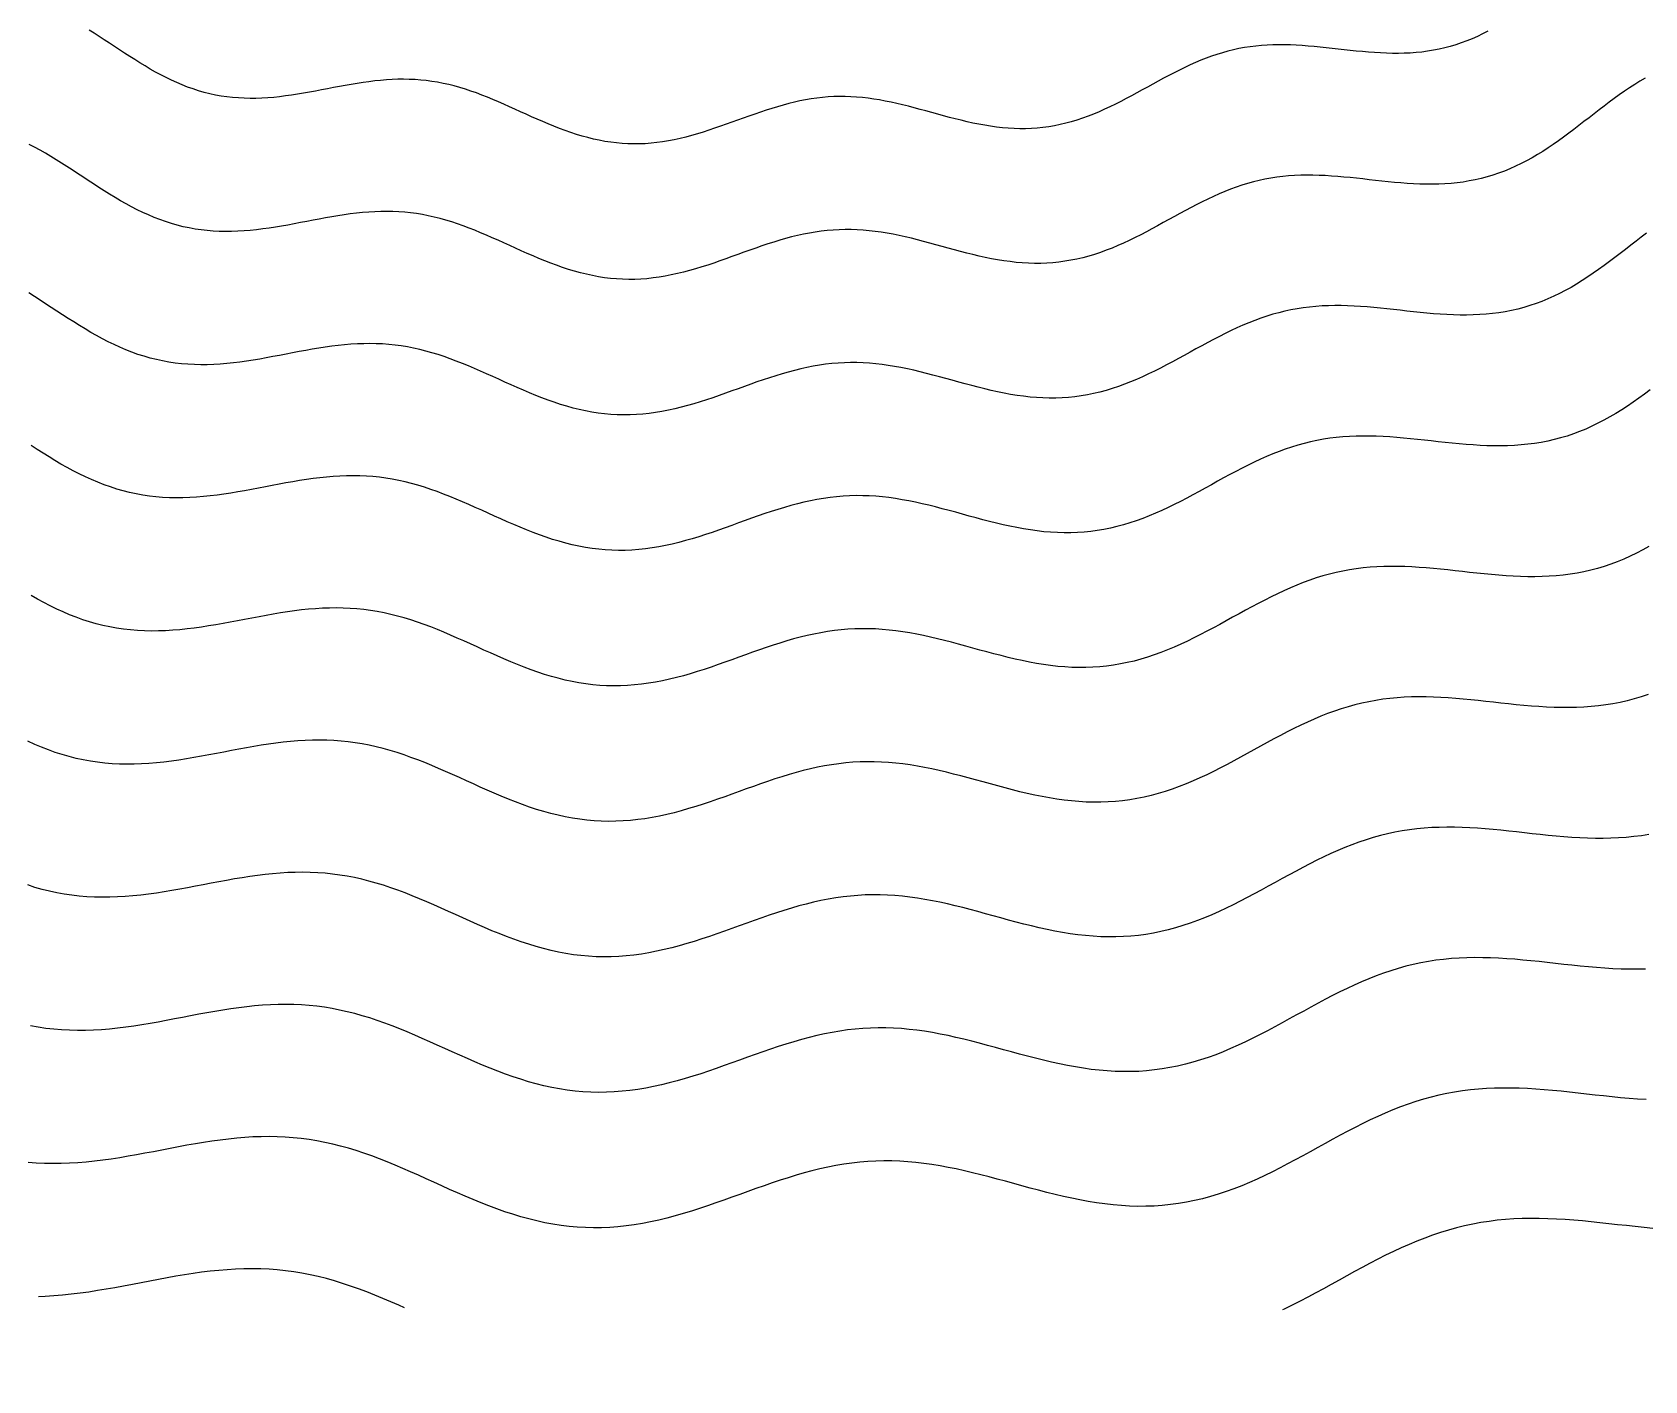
# Model space of a CAD drawing. Header units: millimetres. Extents: x -14.2 to 14.2, y -14.2 to 14.2.
# Drawn here: x -1.667 to 2.175, y -9.247 to -6.036 of the extents above; entities that cross this region are included whole.
import ezdxf

# ---------------------------------------------------------------- set-up
doc = ezdxf.new("R2010")
doc.units = ezdxf.units.MM
doc.layers.add('DOKU', color=8, linetype='Continuous')
doc.layers.add('KESIM', color=1, linetype='Continuous')

msp = doc.modelspace()

# ---------------------------------------------------------------- linework, layer by layer
at = {"layer": 'DOKU'}
for points in [[(1.8013, -6.0329), (1.7889, -6.0393), (1.7764, -6.0454), (1.7637, -6.0511), (1.7509, -6.0563), (1.738, -6.0611), (1.725, -6.0655), (1.7118, -6.0695), (1.6985, -6.073), (1.685, -6.0761), (1.6715, -6.0787), (1.6578, -6.0809), (1.6441, -6.0827), (1.6302, -6.0841), (1.6163, -6.0851), (1.6022, -6.0857), (1.5881, -6.086), (1.5739, -6.0859), (1.5597, -6.0856), (1.5454, -6.085), (1.531, -6.0841), (1.5167, -6.083), (1.5023, -6.0818), (1.4879, -6.0804), (1.4734, -6.0789), (1.459, -6.0773), (1.4446, -6.0757), (1.4303, -6.0741), (1.4159, -6.0726), (1.4016, -6.0711), (1.3874, -6.0697), (1.3732, -6.0685), (1.359, -6.0674), (1.3449, -6.0666), (1.3309, -6.0659), (1.317, -6.0656), (1.3031, -6.0655), (1.2893, -6.0658), (1.2756, -6.0664), (1.262, -6.0673), (1.2485, -6.0686), (1.235, -6.0702), (1.2216, -6.0723), (1.2083, -6.0747), (1.1951, -6.0776), (1.182, -6.0808), (1.1689, -6.0844), (1.1559, -6.0884), (1.143, -6.0927), (1.1301, -6.0974), (1.1173, -6.1025), (1.1045, -6.1079), (1.0917, -6.1135), (1.079, -6.1194), (1.0663, -6.1256), (1.0537, -6.132), (1.041, -6.1386), (1.0284, -6.1453), (1.0157, -6.1522), (1.0031, -6.1591), (0.9904, -6.1661), (0.9777, -6.1731), (0.965, -6.18), (0.9523, -6.1869), (0.9395, -6.1937), (0.9267, -6.2004), (0.9138, -6.2069), (0.9009, -6.2132), (0.8879, -6.2192), (0.8749, -6.225), (0.8618, -6.2305), (0.8486, -6.2356), (0.8354, -6.2404), (0.8221, -6.2448), (0.8088, -6.2489), (0.7954, -6.2525), (0.782, -6.2557), (0.7684, -6.2584), (0.7549, -6.2607), (0.7412, -6.2625), (0.7275, -6.2639), (0.7138, -6.2649), (0.7, -6.2654), (0.6862, -6.2654), (0.6723, -6.265), (0.6584, -6.2642), (0.6445, -6.263), (0.6305, -6.2614), (0.6165, -6.2595), (0.6025, -6.2572), (0.5885, -6.2546), (0.5745, -6.2518), (0.5604, -6.2487), (0.5464, -6.2454), (0.5324, -6.2419), (0.5184, -6.2383), (0.5044, -6.2345), (0.4904, -6.2307), (0.4764, -6.2269), (0.4625, -6.2231), (0.4485, -6.2193), (0.4346, -6.2156), (0.4208, -6.212), (0.4069, -6.2086), (0.3931, -6.2053), (0.3793, -6.2023), (0.3656, -6.1995), (0.3519, -6.1969), (0.3382, -6.1947), (0.3246, -6.1928), (0.3109, -6.1912), (0.2973, -6.19), (0.2838, -6.1892), (0.2702, -6.1887), (0.2567, -6.1886), (0.2432, -6.189), (0.2297, -6.1897), (0.2162, -6.1908), (0.2027, -6.1923), (0.1893, -6.1943), (0.1758, -6.1965), (0.1623, -6.1992), (0.1489, -6.2021), (0.1354, -6.2054), (0.1219, -6.209), (0.1084, -6.2129), (0.095, -6.217), (0.0814, -6.2213), (0.0679, -6.2259), (0.0544, -6.2305), (0.0408, -6.2353), (0.0272, -6.2402), (0.0136, -6.2451), (0, -6.25), (-0.0136, -6.2549), (-0.0273, -6.2597), (-0.041, -6.2644), (-0.0547, -6.269), (-0.0684, -6.2734), (-0.0822, -6.2776), (-0.0959, -6.2815), (-0.1097, -6.2852), (-0.1235, -6.2886), (-0.1373, -6.2916), (-0.1511, -6.2943), (-0.1649, -6.2966), (-0.1787, -6.2984), (-0.1925, -6.2999), (-0.2063, -6.301), (-0.2201, -6.3016), (-0.2338, -6.3017), (-0.2476, -6.3014), (-0.2613, -6.3006), (-0.275, -6.2994), (-0.2887, -6.2977), (-0.3024, -6.2956), (-0.316, -6.293), (-0.3296, -6.2901), (-0.3432, -6.2867), (-0.3568, -6.283), (-0.3703, -6.2789), (-0.3838, -6.2744), (-0.3972, -6.2697), (-0.4106, -6.2647), (-0.424, -6.2594), (-0.4373, -6.254), (-0.4506, -6.2483), (-0.4639, -6.2426), (-0.4771, -6.2367), (-0.4904, -6.2307), (-0.5036, -6.2248), (-0.5167, -6.2188), (-0.5299, -6.2129), (-0.543, -6.2071), (-0.5562, -6.2013), (-0.5693, -6.1958), (-0.5824, -6.1904), (-0.5956, -6.1852), (-0.6087, -6.1803), (-0.6219, -6.1757), (-0.635, -6.1713), (-0.6482, -6.1673), (-0.6614, -6.1636), (-0.6747, -6.1603), (-0.6879, -6.1574), (-0.7012, -6.1548), (-0.7146, -6.1526), (-0.728, -6.1508), (-0.7414, -6.1494), (-0.7549, -6.1484), (-0.7685, -6.1478), (-0.7821, -6.1476), (-0.7957, -6.1477), (-0.8094, -6.1482), (-0.8232, -6.1491), (-0.837, -6.1502), (-0.8509, -6.1517), (-0.8648, -6.1534), (-0.8788, -6.1553), (-0.8928, -6.1575), (-0.9069, -6.1598), (-0.921, -6.1623), (-0.9351, -6.1649), (-0.9493, -6.1676), (-0.9635, -6.1703), (-0.9777, -6.1731), (-0.992, -6.1757), (-1.0062, -6.1784), (-1.0205, -6.1809), (-1.0347, -6.1833), (-1.049, -6.1855), (-1.0632, -6.1874), (-1.0774, -6.1892), (-1.0916, -6.1907), (-1.1057, -6.1918), (-1.1198, -6.1927), (-1.1339, -6.1931), (-1.1478, -6.1932), (-1.1618, -6.1929), (-1.1756, -6.1922), (-1.1894, -6.1911), (-1.2031, -6.1895), (-1.2168, -6.1875), (-1.2303, -6.1851), (-1.2437, -6.1822), (-1.2571, -6.1788), (-1.2704, -6.175), (-1.2835, -6.1708), (-1.2966, -6.1661), (-1.3096, -6.1611), (-1.3225, -6.1556), (-1.3353, -6.1498), (-1.348, -6.1436), (-1.3606, -6.1371), (-1.3731, -6.1304), (-1.3856, -6.1233), (-1.398, -6.116), (-1.4103, -6.1086), (-1.4225, -6.1009), (-1.4347, -6.0931), (-1.4469, -6.0853), (-1.459, -6.0773), (-1.4711, -6.0693), (-1.4832, -6.0614), (-1.4953, -6.0535), (-1.5074, -6.0457), (-1.5194, -6.038), (-1.5315, -6.0304)], [(2.176, -6.1449), (2.1635, -6.1522), (2.1511, -6.1599), (2.1388, -6.1679), (2.1266, -6.1761), (2.1145, -6.1846), (2.1024, -6.1933), (2.0903, -6.2022), (2.0783, -6.2113), (2.0663, -6.2205), (2.0543, -6.2298), (2.0423, -6.2391), (2.0302, -6.2484), (2.0182, -6.2578), (2.0061, -6.267), (1.9939, -6.2762), (1.9817, -6.2852), (1.9694, -6.2941), (1.957, -6.3027), (1.9446, -6.3111), (1.932, -6.3193), (1.9193, -6.3271), (1.9065, -6.3346), (1.8936, -6.3418), (1.8805, -6.3485), (1.8673, -6.3549), (1.854, -6.3609), (1.8406, -6.3664), (1.827, -6.3715), (1.8133, -6.3761), (1.7994, -6.3802), (1.7854, -6.3839), (1.7713, -6.3872), (1.7571, -6.3899), (1.7427, -6.3923), (1.7283, -6.3941), (1.7137, -6.3956), (1.699, -6.3966), (1.6843, -6.3973), (1.6694, -6.3976), (1.6545, -6.3975), (1.6395, -6.3972), (1.6245, -6.3965), (1.6094, -6.3956), (1.5943, -6.3945), (1.5792, -6.3932), (1.564, -6.3917), (1.5489, -6.3901), (1.5337, -6.3885), (1.5186, -6.3868), (1.5035, -6.3851), (1.4884, -6.3835), (1.4734, -6.3819), (1.4584, -6.3805), (1.4435, -6.3792), (1.4286, -6.3781), (1.4138, -6.3772), (1.3991, -6.3765), (1.3844, -6.3761), (1.3698, -6.3761), (1.3553, -6.3763), (1.3409, -6.377), (1.3266, -6.3779), (1.3124, -6.3793), (1.2982, -6.381), (1.2842, -6.3832), (1.2702, -6.3858), (1.2563, -6.3887), (1.2425, -6.3921), (1.2288, -6.3959), (1.2151, -6.4001), (1.2015, -6.4047), (1.188, -6.4096), (1.1745, -6.4149), (1.161, -6.4206), (1.1476, -6.4265), (1.1343, -6.4328), (1.1209, -6.4392), (1.1076, -6.446), (1.0943, -6.4529), (1.081, -6.46), (1.0677, -6.4671), (1.0544, -6.4744), (1.0411, -6.4818), (1.0278, -6.4891), (1.0144, -6.4964), (1.001, -6.5037), (0.9876, -6.5108), (0.9741, -6.5178), (0.9606, -6.5247), (0.947, -6.5313), (0.9334, -6.5376), (0.9197, -6.5437), (0.9059, -6.5495), (0.8921, -6.5549), (0.8782, -6.5599), (0.8642, -6.5646), (0.8502, -6.5688), (0.8361, -6.5726), (0.822, -6.5759), (0.8078, -6.5788), (0.7935, -6.5812), (0.7792, -6.5832), (0.7648, -6.5846), (0.7503, -6.5856), (0.7358, -6.5861), (0.7213, -6.5862), (0.7067, -6.5858), (0.6921, -6.5849), (0.6775, -6.5837), (0.6628, -6.582), (0.6481, -6.58), (0.6333, -6.5776), (0.6186, -6.5749), (0.6039, -6.5719), (0.5891, -6.5686), (0.5744, -6.5651), (0.5596, -6.5615), (0.5449, -6.5577), (0.5302, -6.5537), (0.5155, -6.5497), (0.5008, -6.5457), (0.4861, -6.5417), (0.4715, -6.5377), (0.4569, -6.5338), (0.4423, -6.53), (0.4278, -6.5264), (0.4133, -6.523), (0.3988, -6.5198), (0.3843, -6.5169), (0.3699, -6.5142), (0.3555, -6.5119), (0.3412, -6.5099), (0.3268, -6.5082), (0.3126, -6.5069), (0.2983, -6.5061), (0.284, -6.5056), (0.2698, -6.5055), (0.2556, -6.5059), (0.2414, -6.5066), (0.2273, -6.5078), (0.2131, -6.5094), (0.1989, -6.5114), (0.1848, -6.5138), (0.1706, -6.5166), (0.1565, -6.5197), (0.1423, -6.5232), (0.1282, -6.5269), (0.114, -6.531), (0.0998, -6.5353), (0.0856, -6.5399), (0.0714, -6.5446), (0.0572, -6.5495), (0.0429, -6.5546), (0.0286, -6.5597), (0.0143, -6.5648), (0, -6.57), (-0.0143, -6.5751), (-0.0287, -6.5802), (-0.0431, -6.5852), (-0.0575, -6.59), (-0.0719, -6.5946), (-0.0864, -6.599), (-0.1008, -6.6031), (-0.1153, -6.607), (-0.1298, -6.6105), (-0.1443, -6.6137), (-0.1588, -6.6165), (-0.1733, -6.6189), (-0.1878, -6.6209), (-0.2023, -6.6225), (-0.2168, -6.6236), (-0.2313, -6.6242), (-0.2458, -6.6243), (-0.2603, -6.624), (-0.2747, -6.6232), (-0.2891, -6.6219), (-0.3035, -6.6202), (-0.3179, -6.6179), (-0.3322, -6.6153), (-0.3465, -6.6121), (-0.3608, -6.6086), (-0.375, -6.6047), (-0.3892, -6.6003), (-0.4034, -6.5957), (-0.4175, -6.5907), (-0.4316, -6.5854), (-0.4457, -6.5799), (-0.4597, -6.5742), (-0.4737, -6.5682), (-0.4877, -6.5622), (-0.5016, -6.556), (-0.5155, -6.5497), (-0.5293, -6.5435), (-0.5432, -6.5372), (-0.557, -6.531), (-0.5709, -6.5249), (-0.5847, -6.5188), (-0.5985, -6.513), (-0.6123, -6.5073), (-0.6261, -6.5019), (-0.6399, -6.4968), (-0.6537, -6.4919), (-0.6675, -6.4873), (-0.6814, -6.4831), (-0.6953, -6.4792), (-0.7092, -6.4757), (-0.7232, -6.4726), (-0.7372, -6.4699), (-0.7512, -6.4676), (-0.7653, -6.4657), (-0.7794, -6.4643), (-0.7936, -6.4632), (-0.8078, -6.4626), (-0.8221, -6.4624), (-0.8365, -6.4625), (-0.8509, -6.463), (-0.8653, -6.4639), (-0.8799, -6.4651), (-0.8944, -6.4666), (-0.9091, -6.4684), (-0.9238, -6.4705), (-0.9385, -6.4728), (-0.9533, -6.4752), (-0.9681, -6.4778), (-0.983, -6.4806), (-0.9979, -6.4834), (-1.0128, -6.4862), (-1.0278, -6.4891), (-1.0427, -6.4919), (-1.0577, -6.4947), (-1.0727, -6.4973), (-1.0877, -6.4998), (-1.1027, -6.5022), (-1.1176, -6.5042), (-1.1326, -6.5061), (-1.1475, -6.5076), (-1.1623, -6.5088), (-1.1771, -6.5097), (-1.1919, -6.5102), (-1.2066, -6.5103), (-1.2213, -6.51), (-1.2358, -6.5093), (-1.2503, -6.5081), (-1.2647, -6.5065), (-1.279, -6.5043), (-1.2933, -6.5018), (-1.3074, -6.4987), (-1.3215, -6.4952), (-1.3354, -6.4912), (-1.3492, -6.4867), (-1.363, -6.4818), (-1.3766, -6.4765), (-1.3902, -6.4708), (-1.4036, -6.4647), (-1.417, -6.4582), (-1.4302, -6.4514), (-1.4434, -6.4442), (-1.4565, -6.4368), (-1.4695, -6.4292), (-1.4825, -6.4213), (-1.4954, -6.4133), (-1.5082, -6.4051), (-1.521, -6.3968), (-1.5337, -6.3885), (-1.5465, -6.3801), (-1.5592, -6.3717), (-1.5718, -6.3634), (-1.5845, -6.3552), (-1.5972, -6.3471), (-1.6099, -6.3392), (-1.6227, -6.3314), (-1.6355, -6.3239), (-1.6483, -6.3167), (-1.6612, -6.3097), (-1.6742, -6.303)], [(2.1795, -6.5138), (2.1669, -6.5235), (2.1543, -6.5332), (2.1417, -6.543), (2.1291, -6.5528), (2.1165, -6.5626), (2.1038, -6.5723), (2.0911, -6.5819), (2.0782, -6.5913), (2.0653, -6.6006), (2.0524, -6.6097), (2.0393, -6.6185), (2.0261, -6.6271), (2.0128, -6.6353), (1.9994, -6.6432), (1.9858, -6.6507), (1.9721, -6.6578), (1.9583, -6.6644), (1.9443, -6.6707), (1.9302, -6.6765), (1.916, -6.6818), (1.9016, -6.6866), (1.8871, -6.691), (1.8724, -6.6949), (1.8576, -6.6983), (1.8427, -6.7012), (1.8276, -6.7036), (1.8124, -6.7056), (1.7972, -6.7071), (1.7818, -6.7082), (1.7663, -6.7089), (1.7507, -6.7092), (1.7351, -6.7091), (1.7194, -6.7087), (1.7036, -6.7081), (1.6878, -6.7071), (1.672, -6.7059), (1.6561, -6.7045), (1.6402, -6.703), (1.6243, -6.7014), (1.6084, -6.6996), (1.5926, -6.6979), (1.5767, -6.6961), (1.5609, -6.6944), (1.5451, -6.6927), (1.5294, -6.6912), (1.5138, -6.6899), (1.4982, -6.6887), (1.4826, -6.6878), (1.4672, -6.6871), (1.4518, -6.6867), (1.4365, -6.6866), (1.4213, -6.6869), (1.4062, -6.6875), (1.3912, -6.6886), (1.3763, -6.69), (1.3615, -6.6918), (1.3467, -6.6941), (1.3321, -6.6968), (1.3175, -6.6999), (1.303, -6.7035), (1.2886, -6.7074), (1.2743, -6.7118), (1.26, -6.7166), (1.2458, -6.7218), (1.2317, -6.7274), (1.2176, -6.7333), (1.2035, -6.7395), (1.1895, -6.7461), (1.1755, -6.7529), (1.1616, -6.7599), (1.1476, -6.7672), (1.1337, -6.7746), (1.1197, -6.7821), (1.1058, -6.7898), (1.0918, -6.7975), (1.0778, -6.8052), (1.0638, -6.8128), (1.0498, -6.8205), (1.0357, -6.8279), (1.0215, -6.8353), (1.0074, -6.8425), (0.9931, -6.8494), (0.9788, -6.856), (0.9645, -6.8624), (0.95, -6.8685), (0.9355, -6.8741), (0.921, -6.8794), (0.9063, -6.8843), (0.8916, -6.8887), (0.8769, -6.8927), (0.862, -6.8962), (0.8471, -6.8993), (0.8322, -6.9018), (0.8171, -6.9038), (0.802, -6.9054), (0.7869, -6.9064), (0.7717, -6.9069), (0.7564, -6.907), (0.7411, -6.9065), (0.7258, -6.9057), (0.7104, -6.9043), (0.6951, -6.9026), (0.6796, -6.9005), (0.6642, -6.898), (0.6487, -6.8951), (0.6333, -6.892), (0.6178, -6.8886), (0.6024, -6.8849), (0.5869, -6.8811), (0.5714, -6.8771), (0.556, -6.873), (0.5406, -6.8688), (0.5252, -6.8645), (0.5098, -6.8603), (0.4945, -6.8561), (0.4791, -6.8521), (0.4639, -6.8481), (0.4486, -6.8443), (0.4334, -6.8407), (0.4182, -6.8374), (0.403, -6.8343), (0.3879, -6.8315), (0.3728, -6.829), (0.3578, -6.8269), (0.3428, -6.8252), (0.3278, -6.8239), (0.3128, -6.8229), (0.2979, -6.8224), (0.283, -6.8224), (0.2681, -6.8227), (0.2532, -6.8235), (0.2383, -6.8248), (0.2235, -6.8264), (0.2086, -6.8285), (0.1938, -6.8311), (0.179, -6.834), (0.1641, -6.8372), (0.1493, -6.8409), (0.1344, -6.8448), (0.1196, -6.8491), (0.1047, -6.8536), (0.0898, -6.8584), (0.0749, -6.8634), (0.0599, -6.8685), (0.045, -6.8738), (0.03, -6.8792), (0.015, -6.8846), (0, -6.89), (-0.015, -6.8954), (-0.0301, -6.9007), (-0.0452, -6.9059), (-0.0603, -6.9109), (-0.0754, -6.9158), (-0.0906, -6.9204), (-0.1058, -6.9248), (-0.1209, -6.9288), (-0.1361, -6.9325), (-0.1513, -6.9359), (-0.1666, -6.9388), (-0.1818, -6.9413), (-0.197, -6.9434), (-0.2122, -6.945), (-0.2274, -6.9462), (-0.2426, -6.9468), (-0.2578, -6.947), (-0.2729, -6.9467), (-0.2881, -6.9458), (-0.3032, -6.9445), (-0.3183, -6.9426), (-0.3334, -6.9403), (-0.3484, -6.9375), (-0.3634, -6.9342), (-0.3784, -6.9305), (-0.3933, -6.9263), (-0.4082, -6.9218), (-0.4231, -6.9169), (-0.4379, -6.9117), (-0.4527, -6.9062), (-0.4674, -6.9004), (-0.4821, -6.8944), (-0.4968, -6.8882), (-0.5114, -6.8818), (-0.526, -6.8753), (-0.5406, -6.8688), (-0.5551, -6.8622), (-0.5697, -6.8556), (-0.5842, -6.8491), (-0.5987, -6.8427), (-0.6131, -6.8364), (-0.6276, -6.8302), (-0.6421, -6.8243), (-0.6566, -6.8186), (-0.671, -6.8132), (-0.6855, -6.8081), (-0.7001, -6.8033), (-0.7146, -6.7988), (-0.7292, -6.7948), (-0.7437, -6.7911), (-0.7584, -6.7879), (-0.7731, -6.785), (-0.7878, -6.7826), (-0.8025, -6.7807), (-0.8174, -6.7791), (-0.8322, -6.778), (-0.8472, -6.7774), (-0.8622, -6.7771), (-0.8772, -6.7773), (-0.8923, -6.7778), (-0.9075, -6.7787), (-0.9227, -6.78), (-0.938, -6.7816), (-0.9534, -6.7835), (-0.9688, -6.7856), (-0.9842, -6.788), (-0.9997, -6.7906), (-1.0153, -6.7933), (-1.0309, -6.7962), (-1.0465, -6.7992), (-1.0622, -6.8022), (-1.0778, -6.8052), (-1.0935, -6.8081), (-1.1092, -6.811), (-1.125, -6.8138), (-1.1407, -6.8164), (-1.1564, -6.8188), (-1.1721, -6.821), (-1.1877, -6.823), (-1.2034, -6.8246), (-1.2189, -6.8259), (-1.2345, -6.8268), (-1.25, -6.8273), (-1.2654, -6.8274), (-1.2807, -6.8271), (-1.296, -6.8263), (-1.3112, -6.8251), (-1.3263, -6.8234), (-1.3413, -6.8211), (-1.3563, -6.8184), (-1.3711, -6.8152), (-1.3858, -6.8115), (-1.4004, -6.8073), (-1.415, -6.8027), (-1.4294, -6.7975), (-1.4437, -6.792), (-1.4579, -6.786), (-1.472, -6.7795), (-1.486, -6.7727), (-1.4999, -6.7656), (-1.5137, -6.7581), (-1.5274, -6.7503), (-1.5411, -6.7423), (-1.5547, -6.7341), (-1.5682, -6.7256), (-1.5817, -6.7171), (-1.5951, -6.7084), (-1.6084, -6.6996), (-1.6218, -6.6909), (-1.6351, -6.6821), (-1.6484, -6.6734), (-1.6617, -6.6648), (-1.675, -6.6563)], [(2.1882, -6.8876), (2.1748, -6.8975), (2.1613, -6.9072), (2.1477, -6.9167), (2.134, -6.9259), (2.1202, -6.9348), (2.1063, -6.9434), (2.0922, -6.9517), (2.078, -6.9595), (2.0637, -6.967), (2.0492, -6.974), (2.0346, -6.9805), (2.0199, -6.9866), (2.005, -6.9921), (1.9899, -6.9972), (1.9747, -7.0018), (1.9594, -7.0058), (1.9439, -7.0094), (1.9282, -7.0124), (1.9125, -7.0149), (1.8966, -7.017), (1.8806, -7.0186), (1.8645, -7.0198), (1.8483, -7.0205), (1.832, -7.0208), (1.8157, -7.0207), (1.7992, -7.0203), (1.7828, -7.0196), (1.7662, -7.0186), (1.7496, -7.0174), (1.733, -7.0159), (1.7164, -7.0143), (1.6998, -7.0126), (1.6831, -7.0108), (1.6665, -7.0089), (1.65, -7.0071), (1.6334, -7.0053), (1.6169, -7.0036), (1.6005, -7.002), (1.5841, -7.0006), (1.5677, -6.9994), (1.5515, -6.9984), (1.5353, -6.9977), (1.5193, -6.9973), (1.5033, -6.9972), (1.4874, -6.9975), (1.4716, -6.9981), (1.4558, -6.9992), (1.4402, -7.0007), (1.4247, -7.0026), (1.4093, -7.005), (1.3939, -7.0078), (1.3787, -7.0111), (1.3635, -7.0148), (1.3485, -7.019), (1.3335, -7.0236), (1.3185, -7.0286), (1.3037, -7.034), (1.2889, -7.0398), (1.2741, -7.046), (1.2594, -7.0525), (1.2448, -7.0594), (1.2301, -7.0665), (1.2155, -7.0739), (1.2009, -7.0815), (1.1863, -7.0892), (1.1717, -7.0971), (1.1571, -7.1051), (1.1425, -7.1132), (1.1279, -7.1212), (1.1132, -7.1293), (1.0985, -7.1372), (1.0838, -7.1451), (1.069, -7.1528), (1.0541, -7.1602), (1.0392, -7.1675), (1.0243, -7.1745), (1.0092, -7.1811), (0.9941, -7.1875), (0.979, -7.1934), (0.9637, -7.1989), (0.9484, -7.204), (0.933, -7.2087), (0.9176, -7.2128), (0.9021, -7.2165), (0.8865, -7.2197), (0.8708, -7.2223), (0.8551, -7.2245), (0.8393, -7.2261), (0.8234, -7.2271), (0.8075, -7.2277), (0.7916, -7.2278), (0.7756, -7.2273), (0.7595, -7.2264), (0.7434, -7.225), (0.7273, -7.2232), (0.7112, -7.2209), (0.695, -7.2183), (0.6789, -7.2154), (0.6627, -7.2121), (0.6465, -7.2085), (0.6303, -7.2047), (0.6141, -7.2007), (0.598, -7.1965), (0.5818, -7.1922), (0.5657, -7.1878), (0.5496, -7.1834), (0.5335, -7.1789), (0.5174, -7.1746), (0.5014, -7.1703), (0.4854, -7.1662), (0.4694, -7.1622), (0.4535, -7.1584), (0.4376, -7.1549), (0.4218, -7.1517), (0.4059, -7.1488), (0.3902, -7.1462), (0.3744, -7.144), (0.3587, -7.1422), (0.343, -7.1408), (0.3273, -7.1398), (0.3117, -7.1393), (0.2961, -7.1392), (0.2805, -7.1396), (0.2649, -7.1404), (0.2494, -7.1417), (0.2339, -7.1435), (0.2183, -7.1457), (0.2028, -7.1483), (0.1873, -7.1514), (0.1717, -7.1548), (0.1562, -7.1586), (0.1407, -7.1627), (0.1251, -7.1672), (0.1095, -7.1719), (0.094, -7.1769), (0.0783, -7.1821), (0.0627, -7.1875), (0.0471, -7.1931), (0.0314, -7.1987), (0.0157, -7.2043), (0, -7.21), (-0.0157, -7.2156), (-0.0315, -7.2212), (-0.0473, -7.2266), (-0.0631, -7.2319), (-0.0789, -7.237), (-0.0948, -7.2418), (-0.1107, -7.2464), (-0.1266, -7.2506), (-0.1425, -7.2545), (-0.1584, -7.258), (-0.1743, -7.2611), (-0.1902, -7.2637), (-0.2061, -7.2659), (-0.222, -7.2676), (-0.238, -7.2688), (-0.2539, -7.2695), (-0.2697, -7.2696), (-0.2856, -7.2693), (-0.3015, -7.2684), (-0.3173, -7.267), (-0.3331, -7.265), (-0.3488, -7.2626), (-0.3646, -7.2597), (-0.3803, -7.2562), (-0.3959, -7.2524), (-0.4116, -7.248), (-0.4272, -7.2433), (-0.4427, -7.2382), (-0.4582, -7.2327), (-0.4737, -7.2269), (-0.4891, -7.2209), (-0.5045, -7.2146), (-0.5198, -7.2081), (-0.5352, -7.2014), (-0.5504, -7.1946), (-0.5657, -7.1878), (-0.5809, -7.1809), (-0.5961, -7.174), (-0.6113, -7.1672), (-0.6265, -7.1605), (-0.6416, -7.1539), (-0.6568, -7.1474), (-0.6719, -7.1412), (-0.6871, -7.1353), (-0.7022, -7.1296), (-0.7174, -7.1243), (-0.7326, -7.1193), (-0.7478, -7.1146), (-0.763, -7.1104), (-0.7783, -7.1065), (-0.7936, -7.1031), (-0.809, -7.1002), (-0.8244, -7.0976), (-0.8398, -7.0956), (-0.8553, -7.094), (-0.8709, -7.0928), (-0.8865, -7.0921), (-0.9022, -7.0919), (-0.9179, -7.092), (-0.9338, -7.0926), (-0.9496, -7.0936), (-0.9656, -7.0949), (-0.9816, -7.0966), (-0.9976, -7.0985), (-1.0138, -7.1008), (-1.0299, -7.1033), (-1.0462, -7.106), (-1.0624, -7.1089), (-1.0787, -7.1119), (-1.0951, -7.1149), (-1.1115, -7.1181), (-1.1279, -7.1212), (-1.1443, -7.1243), (-1.1608, -7.1274), (-1.1772, -7.1303), (-1.1937, -7.133), (-1.2101, -7.1355), (-1.2265, -7.1378), (-1.2429, -7.1398), (-1.2592, -7.1415), (-1.2756, -7.1429), (-1.2918, -7.1438), (-1.308, -7.1444), (-1.3242, -7.1445), (-1.3402, -7.1442), (-1.3562, -7.1434), (-1.3721, -7.1421), (-1.3879, -7.1403), (-1.4036, -7.1379), (-1.4193, -7.1351), (-1.4348, -7.1317), (-1.4502, -7.1279), (-1.4655, -7.1235), (-1.4807, -7.1186), (-1.4958, -7.1132), (-1.5107, -7.1074), (-1.5256, -7.1011), (-1.5403, -7.0944), (-1.555, -7.0873), (-1.5696, -7.0798), (-1.584, -7.072), (-1.5984, -7.0639), (-1.6127, -7.0555), (-1.6269, -7.0468), (-1.641, -7.038), (-1.6551, -7.029), (-1.6692, -7.0199)], [(2.1851, -7.2602), (2.1703, -7.2684), (2.1553, -7.2762), (2.1402, -7.2835), (2.1249, -7.2903), (2.1095, -7.2966), (2.0939, -7.3025), (2.0782, -7.3077), (2.0623, -7.3125), (2.0463, -7.3167), (2.0301, -7.3205), (2.0138, -7.3236), (1.9974, -7.3263), (1.9808, -7.3284), (1.9641, -7.3301), (1.9473, -7.3313), (1.9304, -7.3321), (1.9134, -7.3324), (1.8963, -7.3323), (1.8791, -7.3319), (1.8619, -7.3312), (1.8446, -7.3301), (1.8273, -7.3288), (1.8099, -7.3273), (1.7926, -7.3256), (1.7752, -7.3238), (1.7578, -7.3219), (1.7405, -7.32), (1.7232, -7.3181), (1.7059, -7.3162), (1.6887, -7.3144), (1.6715, -7.3128), (1.6544, -7.3113), (1.6373, -7.31), (1.6204, -7.309), (1.6035, -7.3082), (1.5867, -7.3078), (1.57, -7.3077), (1.5534, -7.308), (1.5369, -7.3087), (1.5205, -7.3099), (1.5041, -7.3114), (1.4879, -7.3134), (1.4718, -7.3159), (1.4558, -7.3188), (1.4399, -7.3223), (1.4241, -7.3261), (1.4083, -7.3305), (1.3926, -7.3353), (1.3771, -7.3405), (1.3615, -7.3462), (1.3461, -7.3523), (1.3307, -7.3587), (1.3153, -7.3656), (1.3, -7.3727), (1.2847, -7.3801), (1.2695, -7.3878), (1.2542, -7.3958), (1.239, -7.4039), (1.2237, -7.4121), (1.2085, -7.4205), (1.1932, -7.4289), (1.178, -7.4373), (1.1626, -7.4457), (1.1473, -7.454), (1.1319, -7.4622), (1.1164, -7.4702), (1.1009, -7.478), (1.0854, -7.4856), (1.0697, -7.4929), (1.054, -7.4999), (1.0383, -7.5065), (1.0224, -7.5127), (1.0065, -7.5184), (0.9905, -7.5238), (0.9745, -7.5286), (0.9583, -7.533), (0.9421, -7.5368), (0.9258, -7.5401), (0.9094, -7.5429), (0.893, -7.5451), (0.8765, -7.5468), (0.86, -7.5479), (0.8434, -7.5485), (0.8267, -7.5485), (0.81, -7.5481), (0.7932, -7.5471), (0.7764, -7.5457), (0.7596, -7.5438), (0.7428, -7.5414), (0.7259, -7.5387), (0.709, -7.5356), (0.6921, -7.5322), (0.6752, -7.5284), (0.6583, -7.5244), (0.6414, -7.5202), (0.6245, -7.5159), (0.6076, -7.5114), (0.5908, -7.5068), (0.574, -7.5022), (0.5572, -7.4976), (0.5404, -7.493), (0.5236, -7.4885), (0.5069, -7.4842), (0.4903, -7.4801), (0.4736, -7.4761), (0.457, -7.4725), (0.4405, -7.4691), (0.424, -7.4661), (0.4075, -7.4634), (0.391, -7.4611), (0.3746, -7.4592), (0.3582, -7.4577), (0.3419, -7.4567), (0.3255, -7.4562), (0.3092, -7.4561), (0.293, -7.4565), (0.2767, -7.4574), (0.2605, -7.4587), (0.2442, -7.4605), (0.228, -7.4628), (0.2118, -7.4656), (0.1956, -7.4687), (0.1794, -7.4723), (0.1631, -7.4763), (0.1469, -7.4806), (0.1307, -7.4853), (0.1144, -7.4903), (0.0981, -7.4955), (0.0818, -7.5009), (0.0655, -7.5065), (0.0492, -7.5123), (0.0328, -7.5182), (0.0164, -7.5241), (0, -7.53), (-0.0164, -7.5359), (-0.0329, -7.5417), (-0.0494, -7.5474), (-0.0659, -7.5529), (-0.0825, -7.5582), (-0.099, -7.5632), (-0.1156, -7.568), (-0.1322, -7.5724), (-0.1488, -7.5765), (-0.1654, -7.5801), (-0.182, -7.5833), (-0.1986, -7.5861), (-0.2153, -7.5884), (-0.2319, -7.5901), (-0.2485, -7.5914), (-0.2651, -7.5921), (-0.2817, -7.5923), (-0.2983, -7.5919), (-0.3148, -7.591), (-0.3314, -7.5895), (-0.3479, -7.5875), (-0.3643, -7.5849), (-0.3808, -7.5819), (-0.3972, -7.5783), (-0.4135, -7.5742), (-0.4298, -7.5697), (-0.4461, -7.5648), (-0.4624, -7.5594), (-0.4785, -7.5537), (-0.4947, -7.5477), (-0.5108, -7.5414), (-0.5269, -7.5348), (-0.5429, -7.528), (-0.5589, -7.521), (-0.5749, -7.5139), (-0.5908, -7.5068), (-0.6067, -7.4996), (-0.6226, -7.4924), (-0.6384, -7.4853), (-0.6543, -7.4783), (-0.6701, -7.4714), (-0.6859, -7.4647), (-0.7017, -7.4582), (-0.7175, -7.452), (-0.7334, -7.4461), (-0.7492, -7.4405), (-0.7651, -7.4352), (-0.781, -7.4304), (-0.7969, -7.4259), (-0.8128, -7.4219), (-0.8288, -7.4184), (-0.8449, -7.4153), (-0.861, -7.4127), (-0.8771, -7.4105), (-0.8933, -7.4088), (-0.9095, -7.4076), (-0.9259, -7.4069), (-0.9422, -7.4066), (-0.9587, -7.4068), (-0.9752, -7.4074), (-0.9918, -7.4084), (-1.0084, -7.4098), (-1.0251, -7.4115), (-1.0419, -7.4136), (-1.0587, -7.4159), (-1.0756, -7.4185), (-1.0926, -7.4214), (-1.1096, -7.4244), (-1.1266, -7.4275), (-1.1437, -7.4307), (-1.1608, -7.434), (-1.178, -7.4373), (-1.1951, -7.4405), (-1.2123, -7.4437), (-1.2295, -7.4467), (-1.2466, -7.4496), (-1.2638, -7.4522), (-1.2809, -7.4546), (-1.2981, -7.4567), (-1.3151, -7.4585), (-1.3322, -7.4599), (-1.3492, -7.4609), (-1.3661, -7.4615), (-1.3829, -7.4616), (-1.3997, -7.4613), (-1.4164, -7.4604), (-1.433, -7.4591), (-1.4495, -7.4572), (-1.4659, -7.4547), (-1.4823, -7.4518), (-1.4985, -7.4483), (-1.5145, -7.4442), (-1.5305, -7.4397), (-1.5464, -7.4346), (-1.5621, -7.429), (-1.5778, -7.4229), (-1.5933, -7.4163), (-1.6087, -7.4093), (-1.624, -7.4019), (-1.6392, -7.394), (-1.6543, -7.3859), (-1.6693, -7.3774)], [(2.1829, -7.6128), (2.1665, -7.6183), (2.15, -7.6233), (2.1333, -7.6277), (2.1164, -7.6315), (2.0994, -7.6349), (2.0823, -7.6376), (2.065, -7.6399), (2.0476, -7.6416), (2.03, -7.6429), (2.0124, -7.6436), (1.9947, -7.644), (1.9769, -7.6439), (1.959, -7.6435), (1.941, -7.6427), (1.923, -7.6416), (1.9049, -7.6403), (1.8869, -7.6387), (1.8688, -7.637), (1.8506, -7.6351), (1.8325, -7.6331), (1.8145, -7.6311), (1.7964, -7.6291), (1.7784, -7.6271), (1.7604, -7.6253), (1.7425, -7.6235), (1.7247, -7.622), (1.7069, -7.6207), (1.6892, -7.6196), (1.6716, -7.6188), (1.6541, -7.6184), (1.6367, -7.6183), (1.6194, -7.6186), (1.6022, -7.6193), (1.5851, -7.6205), (1.5681, -7.6221), (1.5512, -7.6242), (1.5344, -7.6268), (1.5177, -7.6299), (1.5011, -7.6334), (1.4846, -7.6375), (1.4682, -7.642), (1.4518, -7.647), (1.4356, -7.6525), (1.4194, -7.6584), (1.4033, -7.6647), (1.3872, -7.6715), (1.3712, -7.6786), (1.3553, -7.686), (1.3393, -7.6938), (1.3234, -7.7018), (1.3075, -7.7101), (1.2916, -7.7185), (1.2758, -7.7271), (1.2599, -7.7358), (1.2439, -7.7446), (1.228, -7.7534), (1.212, -7.7621), (1.196, -7.7708), (1.18, -7.7793), (1.1639, -7.7877), (1.1477, -7.7958), (1.1315, -7.8037), (1.1152, -7.8113), (1.0988, -7.8186), (1.0824, -7.8255), (1.0659, -7.8319), (1.0493, -7.8379), (1.0326, -7.8435), (1.0159, -7.8486), (0.999, -7.8531), (0.9821, -7.8571), (0.9652, -7.8605), (0.9481, -7.8634), (0.931, -7.8657), (0.9138, -7.8675), (0.8965, -7.8687), (0.8792, -7.8693), (0.8618, -7.8693), (0.8444, -7.8689), (0.8269, -7.8678), (0.8094, -7.8663), (0.7919, -7.8644), (0.7743, -7.8619), (0.7567, -7.8591), (0.7391, -7.8558), (0.7215, -7.8522), (0.7039, -7.8484), (0.6863, -7.8442), (0.6687, -7.8398), (0.6511, -7.8353), (0.6335, -7.8306), (0.6159, -7.8258), (0.5984, -7.821), (0.5808, -7.8162), (0.5634, -7.8114), (0.5459, -7.8068), (0.5285, -7.8023), (0.5111, -7.7979), (0.4938, -7.7939), (0.4765, -7.79), (0.4592, -7.7865), (0.442, -7.7833), (0.4248, -7.7805), (0.4076, -7.7781), (0.3905, -7.7762), (0.3734, -7.7746), (0.3564, -7.7736), (0.3394, -7.773), (0.3224, -7.7729), (0.3054, -7.7734), (0.2885, -7.7743), (0.2715, -7.7757), (0.2546, -7.7776), (0.2377, -7.78), (0.2208, -7.7828), (0.2039, -7.7861), (0.187, -7.7899), (0.1701, -7.794), (0.1531, -7.7985), (0.1362, -7.8034), (0.1193, -7.8086), (0.1023, -7.814), (0.0853, -7.8197), (0.0683, -7.8255), (0.0513, -7.8315), (0.0342, -7.8377), (0.0171, -7.8438), (0, -7.85), (-0.0171, -7.8561), (-0.0343, -7.8622), (-0.0515, -7.8681), (-0.0687, -7.8739), (-0.086, -7.8794), (-0.1032, -7.8846), (-0.1205, -7.8896), (-0.1378, -7.8942), (-0.1551, -7.8984), (-0.1724, -7.9022), (-0.1898, -7.9056), (-0.2071, -7.9085), (-0.2244, -7.9108), (-0.2418, -7.9127), (-0.2591, -7.914), (-0.2764, -7.9148), (-0.2937, -7.9149), (-0.311, -7.9145), (-0.3282, -7.9136), (-0.3454, -7.912), (-0.3626, -7.9099), (-0.3798, -7.9073), (-0.3969, -7.9041), (-0.414, -7.9003), (-0.4311, -7.8961), (-0.4481, -7.8914), (-0.4651, -7.8863), (-0.482, -7.8807), (-0.4989, -7.8747), (-0.5157, -7.8684), (-0.5325, -7.8618), (-0.5493, -7.855), (-0.566, -7.8479), (-0.5827, -7.8406), (-0.5993, -7.8333), (-0.6159, -7.8258), (-0.6325, -7.8183), (-0.649, -7.8108), (-0.6656, -7.8034), (-0.6821, -7.7961), (-0.6986, -7.7889), (-0.7151, -7.7819), (-0.7315, -7.7751), (-0.748, -7.7687), (-0.7645, -7.7625), (-0.7811, -7.7567), (-0.7976, -7.7512), (-0.8142, -7.7461), (-0.8307, -7.7415), (-0.8474, -7.7373), (-0.864, -7.7336), (-0.8808, -7.7304), (-0.8975, -7.7277), (-0.9144, -7.7254), (-0.9312, -7.7237), (-0.9482, -7.7224), (-0.9652, -7.7217), (-0.9823, -7.7214), (-0.9994, -7.7216), (-1.0166, -7.7222), (-1.0339, -7.7232), (-1.0513, -7.7247), (-1.0687, -7.7265), (-1.0862, -7.7286), (-1.1037, -7.7311), (-1.1213, -7.7338), (-1.139, -7.7367), (-1.1567, -7.7399), (-1.1745, -7.7431), (-1.1923, -7.7465), (-1.2101, -7.7499), (-1.228, -7.7534), (-1.2459, -7.7567), (-1.2638, -7.76), (-1.2817, -7.7632), (-1.2996, -7.7662), (-1.3175, -7.7689), (-1.3354, -7.7714), (-1.3532, -7.7736), (-1.371, -7.7755), (-1.3888, -7.7769), (-1.4065, -7.778), (-1.4241, -7.7786), (-1.4417, -7.7787), (-1.4592, -7.7783), (-1.4766, -7.7775), (-1.4939, -7.776), (-1.5111, -7.7741), (-1.5282, -7.7715), (-1.5452, -7.7685), (-1.5621, -7.7648), (-1.5789, -7.7606), (-1.5956, -7.7558), (-1.6121, -7.7505), (-1.6285, -7.7447), (-1.6448, -7.7383), (-1.661, -7.7315), (-1.6771, -7.7242)], [(2.185, -7.9461), (2.1671, -7.949), (2.1492, -7.9513), (2.131, -7.9531), (2.1128, -7.9544), (2.0944, -7.9552), (2.076, -7.9556), (2.0574, -7.9555), (2.0388, -7.9551), (2.0201, -7.9543), (2.0014, -7.9531), (1.9826, -7.9517), (1.9638, -7.9501), (1.9449, -7.9483), (1.9261, -7.9463), (1.9072, -7.9443), (1.8884, -7.9422), (1.8696, -7.9401), (1.8509, -7.938), (1.8322, -7.9361), (1.8136, -7.9343), (1.795, -7.9327), (1.7765, -7.9313), (1.7581, -7.9302), (1.7398, -7.9294), (1.7215, -7.9289), (1.7034, -7.9289), (1.6854, -7.9292), (1.6675, -7.9299), (1.6497, -7.9312), (1.632, -7.9328), (1.6144, -7.935), (1.5969, -7.9377), (1.5795, -7.9409), (1.5623, -7.9446), (1.5451, -7.9488), (1.528, -7.9535), (1.511, -7.9587), (1.4941, -7.9644), (1.4773, -7.9706), (1.4605, -7.9772), (1.4438, -7.9842), (1.4271, -7.9916), (1.4105, -7.9993), (1.3939, -8.0074), (1.3774, -8.0158), (1.3608, -8.0244), (1.3443, -8.0331), (1.3278, -8.0421), (1.3112, -8.0512), (1.2947, -8.0603), (1.2781, -8.0694), (1.2615, -8.0785), (1.2448, -8.0875), (1.2281, -8.0964), (1.2113, -8.1051), (1.1945, -8.1136), (1.1776, -8.1218), (1.1607, -8.1297), (1.1436, -8.1373), (1.1265, -8.1445), (1.1093, -8.1512), (1.0921, -8.1575), (1.0747, -8.1632), (1.0573, -8.1685), (1.0398, -8.1732), (1.0222, -8.1774), (1.0045, -8.181), (0.9867, -8.184), (0.9689, -8.1864), (0.951, -8.1882), (0.9331, -8.1894), (0.915, -8.1901), (0.897, -8.1901), (0.8788, -8.1896), (0.8607, -8.1886), (0.8424, -8.187), (0.8242, -8.1849), (0.8059, -8.1824), (0.7876, -8.1794), (0.7693, -8.1761), (0.7509, -8.1723), (0.7326, -8.1683), (0.7143, -8.164), (0.6959, -8.1594), (0.6776, -8.1547), (0.6593, -8.1498), (0.641, -8.1448), (0.6228, -8.1398), (0.6045, -8.1348), (0.5863, -8.1299), (0.5682, -8.125), (0.55, -8.1203), (0.5319, -8.1158), (0.5139, -8.1116), (0.4959, -8.1076), (0.4779, -8.1039), (0.46, -8.1006), (0.4421, -8.0977), (0.4243, -8.0952), (0.4064, -8.0932), (0.3887, -8.0916), (0.3709, -8.0905), (0.3532, -8.0899), (0.3355, -8.0898), (0.3179, -8.0902), (0.3002, -8.0912), (0.2826, -8.0927), (0.265, -8.0946), (0.2474, -8.0971), (0.2298, -8.1001), (0.2122, -8.1035), (0.1946, -8.1074), (0.177, -8.1117), (0.1594, -8.1164), (0.1418, -8.1215), (0.1241, -8.1269), (0.1065, -8.1325), (0.0888, -8.1384), (0.0711, -8.1445), (0.0533, -8.1508), (0.0356, -8.1572), (0.0178, -8.1636), (0, -8.17), (-0.0178, -8.1764), (-0.0357, -8.1827), (-0.0536, -8.1889), (-0.0715, -8.1948), (-0.0895, -8.2006), (-0.1074, -8.2061), (-0.1254, -8.2112), (-0.1434, -8.216), (-0.1614, -8.2204), (-0.1795, -8.2244), (-0.1975, -8.2279), (-0.2155, -8.2309), (-0.2336, -8.2333), (-0.2516, -8.2353), (-0.2696, -8.2366), (-0.2877, -8.2374), (-0.3057, -8.2376), (-0.3236, -8.2372), (-0.3416, -8.2362), (-0.3595, -8.2346), (-0.3774, -8.2324), (-0.3953, -8.2296), (-0.4131, -8.2263), (-0.4309, -8.2224), (-0.4487, -8.218), (-0.4664, -8.2131), (-0.484, -8.2077), (-0.5017, -8.2019), (-0.5192, -8.1957), (-0.5367, -8.1892), (-0.5542, -8.1823), (-0.5717, -8.1752), (-0.5891, -8.1678), (-0.6064, -8.1603), (-0.6237, -8.1526), (-0.641, -8.1448), (-0.6583, -8.137), (-0.6755, -8.1292), (-0.6927, -8.1215), (-0.7099, -8.1139), (-0.727, -8.1064), (-0.7442, -8.0991), (-0.7614, -8.0921), (-0.7785, -8.0853), (-0.7957, -8.0789), (-0.8129, -8.0728), (-0.8301, -8.0672), (-0.8473, -8.0619), (-0.8646, -8.0571), (-0.8819, -8.0528), (-0.8993, -8.0489), (-0.9167, -8.0455), (-0.9341, -8.0427), (-0.9516, -8.0403), (-0.9692, -8.0385), (-0.9868, -8.0372), (-1.0046, -8.0364), (-1.0223, -8.0361), (-1.0402, -8.0363), (-1.0581, -8.037), (-1.0761, -8.0381), (-1.0941, -8.0396), (-1.1123, -8.0414), (-1.1305, -8.0437), (-1.1487, -8.0462), (-1.1671, -8.0491), (-1.1854, -8.0521), (-1.2039, -8.0554), (-1.2224, -8.0588), (-1.2409, -8.0623), (-1.2595, -8.0659), (-1.2781, -8.0694), (-1.2967, -8.0729), (-1.3153, -8.0764), (-1.334, -8.0797), (-1.3526, -8.0828), (-1.3712, -8.0856), (-1.3898, -8.0882), (-1.4084, -8.0905), (-1.4269, -8.0924), (-1.4454, -8.0939), (-1.4638, -8.095), (-1.4822, -8.0957), (-1.5005, -8.0958), (-1.5187, -8.0954), (-1.5368, -8.0945), (-1.5548, -8.093), (-1.5727, -8.091), (-1.5905, -8.0883), (-1.6082, -8.0851), (-1.6258, -8.0813), (-1.6433, -8.0769), (-1.6606, -8.072), (-1.6778, -8.0664)], [(2.1765, -8.2668), (2.1573, -8.2672), (2.138, -8.2671), (2.1187, -8.2666), (2.0992, -8.2658), (2.0798, -8.2646), (2.0602, -8.2632), (2.0407, -8.2615), (2.0211, -8.2596), (2.0015, -8.2575), (1.982, -8.2554), (1.9624, -8.2532), (1.9429, -8.2511), (1.9234, -8.249), (1.904, -8.2469), (1.8846, -8.2451), (1.8653, -8.2434), (1.8461, -8.242), (1.8269, -8.2408), (1.8079, -8.24), (1.789, -8.2395), (1.7701, -8.2394), (1.7514, -8.2397), (1.7328, -8.2405), (1.7143, -8.2418), (1.6959, -8.2436), (1.6776, -8.2458), (1.6595, -8.2486), (1.6414, -8.2519), (1.6235, -8.2558), (1.6056, -8.2601), (1.5879, -8.265), (1.5702, -8.2705), (1.5526, -8.2764), (1.5351, -8.2828), (1.5177, -8.2896), (1.5003, -8.2969), (1.483, -8.3046), (1.4657, -8.3126), (1.4485, -8.321), (1.4313, -8.3297), (1.4141, -8.3387), (1.3969, -8.3478), (1.3798, -8.3571), (1.3626, -8.3665), (1.3454, -8.376), (1.3281, -8.3855), (1.3109, -8.3949), (1.2935, -8.4043), (1.2762, -8.4135), (1.2588, -8.4226), (1.2413, -8.4314), (1.2237, -8.4399), (1.2061, -8.4482), (1.1884, -8.456), (1.1706, -8.4635), (1.1528, -8.4705), (1.1348, -8.477), (1.1168, -8.483), (1.0987, -8.4884), (1.0805, -8.4933), (1.0622, -8.4977), (1.0438, -8.5014), (1.0254, -8.5045), (1.0069, -8.507), (0.9883, -8.5089), (0.9696, -8.5102), (0.9509, -8.5109), (0.9321, -8.5109), (0.9133, -8.5104), (0.8944, -8.5093), (0.8754, -8.5077), (0.8565, -8.5055), (0.8375, -8.5029), (0.8184, -8.4998), (0.7994, -8.4963), (0.7803, -8.4924), (0.7613, -8.4882), (0.7422, -8.4837), (0.7232, -8.479), (0.7041, -8.4741), (0.6851, -8.469), (0.6661, -8.4638), (0.6471, -8.4586), (0.6282, -8.4534), (0.6093, -8.4483), (0.5904, -8.4432), (0.5716, -8.4384), (0.5528, -8.4337), (0.534, -8.4293), (0.5153, -8.4251), (0.4966, -8.4213), (0.478, -8.4179), (0.4594, -8.4149), (0.4409, -8.4123), (0.4224, -8.4102), (0.4039, -8.4085), (0.3855, -8.4074), (0.367, -8.4067), (0.3487, -8.4067), (0.3303, -8.4071), (0.312, -8.4081), (0.2937, -8.4096), (0.2754, -8.4117), (0.2571, -8.4143), (0.2388, -8.4174), (0.2205, -8.4209), (0.2022, -8.425), (0.1839, -8.4295), (0.1656, -8.4343), (0.1473, -8.4396), (0.129, -8.4452), (0.1106, -8.4511), (0.0923, -8.4572), (0.0739, -8.4635), (0.0554, -8.47), (0.037, -8.4767), (0.0185, -8.4833), (0, -8.49), (-0.0185, -8.4966), (-0.0371, -8.5032), (-0.0557, -8.5096), (-0.0743, -8.5158), (-0.093, -8.5218), (-0.1116, -8.5275), (-0.1303, -8.5328), (-0.149, -8.5378), (-0.1678, -8.5424), (-0.1865, -8.5465), (-0.2052, -8.5501), (-0.224, -8.5532), (-0.2427, -8.5558), (-0.2615, -8.5578), (-0.2802, -8.5592), (-0.2989, -8.56), (-0.3176, -8.5602), (-0.3363, -8.5598), (-0.355, -8.5588), (-0.3736, -8.5571), (-0.3922, -8.5548), (-0.4108, -8.5519), (-0.4293, -8.5485), (-0.4478, -8.5444), (-0.4662, -8.5399), (-0.4846, -8.5348), (-0.503, -8.5292), (-0.5213, -8.5232), (-0.5396, -8.5168), (-0.5578, -8.5099), (-0.5759, -8.5028), (-0.5941, -8.4954), (-0.6121, -8.4877), (-0.6302, -8.4799), (-0.6482, -8.4719), (-0.6661, -8.4638), (-0.684, -8.4557), (-0.7019, -8.4476), (-0.7198, -8.4396), (-0.7377, -8.4317), (-0.7555, -8.4239), (-0.7734, -8.4163), (-0.7912, -8.409), (-0.809, -8.402), (-0.8269, -8.3953), (-0.8447, -8.389), (-0.8626, -8.3831), (-0.8805, -8.3777), (-0.8985, -8.3727), (-0.9165, -8.3682), (-0.9345, -8.3642), (-0.9526, -8.3607), (-0.9707, -8.3577), (-0.9889, -8.3553), (-1.0072, -8.3534), (-1.0255, -8.352), (-1.0439, -8.3512), (-1.0624, -8.3509), (-1.0809, -8.3511), (-1.0995, -8.3518), (-1.1182, -8.3529), (-1.137, -8.3545), (-1.1558, -8.3564), (-1.1747, -8.3587), (-1.1937, -8.3614), (-1.2128, -8.3643), (-1.2319, -8.3675), (-1.251, -8.3709), (-1.2703, -8.3744), (-1.2895, -8.3781), (-1.3088, -8.3818), (-1.3281, -8.3855), (-1.3475, -8.3891), (-1.3668, -8.3927), (-1.3862, -8.3961), (-1.4056, -8.3993), (-1.4249, -8.4023), (-1.4442, -8.405), (-1.4635, -8.4074), (-1.4828, -8.4094), (-1.502, -8.411), (-1.5212, -8.4121), (-1.5402, -8.4128), (-1.5592, -8.4129), (-1.5782, -8.4125), (-1.597, -8.4115), (-1.6157, -8.41), (-1.6343, -8.4079), (-1.6528, -8.4051), (-1.6712, -8.4018)], [(2.1784, -8.5773), (2.1582, -8.5761), (2.1379, -8.5746), (2.1176, -8.5729), (2.0973, -8.5709), (2.077, -8.5688), (2.0567, -8.5666), (2.0364, -8.5643), (2.0161, -8.5621), (1.9959, -8.5599), (1.9757, -8.5578), (1.9556, -8.5558), (1.9356, -8.5541), (1.9157, -8.5526), (1.8958, -8.5514), (1.876, -8.5505), (1.8564, -8.55), (1.8369, -8.55), (1.8174, -8.5503), (1.7981, -8.5511), (1.7789, -8.5524), (1.7598, -8.5543), (1.7409, -8.5566), (1.722, -8.5595), (1.7033, -8.563), (1.6846, -8.5669), (1.6661, -8.5715), (1.6477, -8.5766), (1.6294, -8.5822), (1.6111, -8.5883), (1.593, -8.595), (1.5749, -8.6021), (1.5569, -8.6096), (1.5389, -8.6176), (1.521, -8.626), (1.5031, -8.6347), (1.4853, -8.6437), (1.4674, -8.6529), (1.4496, -8.6624), (1.4318, -8.6721), (1.4139, -8.6818), (1.3961, -8.6917), (1.3782, -8.7015), (1.3603, -8.7113), (1.3423, -8.7211), (1.3243, -8.7307), (1.3062, -8.7401), (1.2881, -8.7492), (1.2699, -8.7581), (1.2516, -8.7666), (1.2332, -8.7747), (1.2148, -8.7825), (1.1962, -8.7897), (1.1776, -8.7965), (1.1589, -8.8027), (1.1401, -8.8084), (1.1212, -8.8135), (1.1022, -8.818), (1.0832, -8.8218), (1.064, -8.8251), (1.0448, -8.8277), (1.0255, -8.8296), (1.0062, -8.831), (0.9867, -8.8316), (0.9672, -8.8317), (0.9477, -8.8312), (0.9281, -8.83), (0.9084, -8.8283), (0.8887, -8.8261), (0.869, -8.8234), (0.8493, -8.8202), (0.8295, -8.8165), (0.8098, -8.8125), (0.79, -8.8082), (0.7702, -8.8035), (0.7504, -8.7986), (0.7307, -8.7935), (0.7109, -8.7882), (0.6912, -8.7828), (0.6715, -8.7774), (0.6519, -8.772), (0.6323, -8.7667), (0.6127, -8.7615), (0.5931, -8.7564), (0.5736, -8.7516), (0.5541, -8.747), (0.5347, -8.7427), (0.5154, -8.7388), (0.496, -8.7352), (0.4767, -8.732), (0.4575, -8.7294), (0.4383, -8.7271), (0.4191, -8.7254), (0.4, -8.7242), (0.3809, -8.7236), (0.3618, -8.7235), (0.3428, -8.724), (0.3237, -8.725), (0.3047, -8.7266), (0.2857, -8.7287), (0.2668, -8.7314), (0.2478, -8.7346), (0.2288, -8.7383), (0.2098, -8.7425), (0.1909, -8.7472), (0.1719, -8.7522), (0.1529, -8.7577), (0.1338, -8.7635), (0.1148, -8.7696), (0.0957, -8.776), (0.0766, -8.7825), (0.0575, -8.7893), (0.0384, -8.7961), (0.0192, -8.8031), (0, -8.81), (-0.0192, -8.8169), (-0.0385, -8.8237), (-0.0578, -8.8303), (-0.0771, -8.8368), (-0.0965, -8.843), (-0.1158, -8.8489), (-0.1352, -8.8544), (-0.1546, -8.8596), (-0.1741, -8.8644), (-0.1935, -8.8686), (-0.213, -8.8724), (-0.2324, -8.8756), (-0.2519, -8.8783), (-0.2713, -8.8804), (-0.2908, -8.8818), (-0.3102, -8.8827), (-0.3296, -8.8829), (-0.349, -8.8824), (-0.3684, -8.8814), (-0.3877, -8.8796), (-0.407, -8.8773), (-0.4263, -8.8743), (-0.4455, -8.8707), (-0.4647, -8.8665), (-0.4838, -8.8618), (-0.5029, -8.8565), (-0.522, -8.8507), (-0.5409, -8.8444), (-0.5599, -8.8378), (-0.5788, -8.8307), (-0.5976, -8.8233), (-0.6164, -8.8156), (-0.6352, -8.8076), (-0.6539, -8.7995), (-0.6726, -8.7912), (-0.6912, -8.7828), (-0.7098, -8.7744), (-0.7284, -8.766), (-0.7469, -8.7577), (-0.7655, -8.7495), (-0.784, -8.7414), (-0.8025, -8.7336), (-0.821, -8.726), (-0.8395, -8.7187), (-0.858, -8.7118), (-0.8766, -8.7052), (-0.8951, -8.6991), (-0.9137, -8.6934), (-0.9323, -8.6883), (-0.951, -8.6836), (-0.9697, -8.6794), (-0.9885, -8.6758), (-1.0073, -8.6727), (-1.0262, -8.6702), (-1.0451, -8.6682), (-1.0642, -8.6668), (-1.0832, -8.666), (-1.1024, -8.6657), (-1.1217, -8.6659), (-1.141, -8.6665), (-1.1604, -8.6677), (-1.1798, -8.6693), (-1.1994, -8.6714), (-1.219, -8.6738), (-1.2387, -8.6765), (-1.2585, -8.6796), (-1.2783, -8.6829), (-1.2982, -8.6864), (-1.3181, -8.6901), (-1.3381, -8.6939), (-1.3581, -8.6977), (-1.3782, -8.7015), (-1.3983, -8.7053), (-1.4184, -8.709), (-1.4385, -8.7126), (-1.4585, -8.7159), (-1.4786, -8.719), (-1.4987, -8.7218), (-1.5187, -8.7243), (-1.5387, -8.7263), (-1.5586, -8.728), (-1.5785, -8.7292), (-1.5983, -8.7298), (-1.618, -8.73), (-1.6376, -8.7296), (-1.6572, -8.7286), (-1.6766, -8.727)], [(2.1945, -8.8842), (2.1735, -8.8822), (2.1524, -8.88), (2.1314, -8.8777), (2.1103, -8.8754), (2.0893, -8.8731), (2.0684, -8.8708), (2.0475, -8.8686), (2.0267, -8.8666), (2.0059, -8.8648), (1.9852, -8.8633), (1.9647, -8.862), (1.9442, -8.8611), (1.9238, -8.8606), (1.9036, -8.8605), (1.8834, -8.8609), (1.8634, -8.8617), (1.8435, -8.8631), (1.8238, -8.865), (1.8041, -8.8674), (1.7846, -8.8704), (1.7651, -8.874), (1.7458, -8.8781), (1.7266, -8.8828), (1.7076, -8.8881), (1.6886, -8.8939), (1.6697, -8.9003), (1.6508, -8.9071), (1.6321, -8.9145), (1.6134, -8.9224), (1.5948, -8.9306), (1.5762, -8.9393), (1.5577, -8.9483), (1.5392, -8.9576), (1.5207, -8.9672), (1.5022, -8.9771), (1.4838, -8.9871), (1.4653, -8.9972), (1.4468, -9.0074), (1.4282, -9.0176), (1.4097, -9.0278), (1.3911, -9.0378), (1.3724, -9.0478), (1.3537, -9.0575), (1.3349, -9.067), (1.316, -9.0762), (1.3117, -9.0782)], [(-0.7802, -9.0731), (-0.7933, -9.0673), (-0.8125, -9.0589), (-0.8317, -9.0508), (-0.8508, -9.0429), (-0.87, -9.0354), (-0.8892, -9.0282), (-0.9084, -9.0214), (-0.9276, -9.0151), (-0.9469, -9.0092), (-0.9662, -9.0038), (-0.9855, -8.999), (-1.0049, -8.9947), (-1.0244, -8.9909), (-1.0439, -8.9877), (-1.0635, -8.9851), (-1.0831, -8.9831), (-1.1028, -8.9816), (-1.1226, -8.9807), (-1.1425, -8.9804), (-1.1624, -8.9806), (-1.1824, -8.9813), (-1.2025, -8.9826), (-1.2227, -8.9842), (-1.243, -8.9863), (-1.2633, -8.9888), (-1.2837, -8.9917), (-1.3042, -8.9949), (-1.3247, -8.9983), (-1.3453, -9.0019), (-1.366, -9.0057), (-1.3867, -9.0096), (-1.4075, -9.0136), (-1.4282, -9.0176), (-1.4491, -9.0215), (-1.4699, -9.0254), (-1.4907, -9.029), (-1.5115, -9.0325), (-1.5323, -9.0357), (-1.5531, -9.0386), (-1.5739, -9.0412), (-1.5946, -9.0433), (-1.6152, -9.045), (-1.6358, -9.0462), (-1.6521, -9.0468)]]:
    msp.add_lwpolyline(points, dxfattribs=at)
at = {"layer": 'KESIM'}
msp.add_circle((0, 0), 14.25, dxfattribs=at)

doc.saveas('drawing.dxf')
